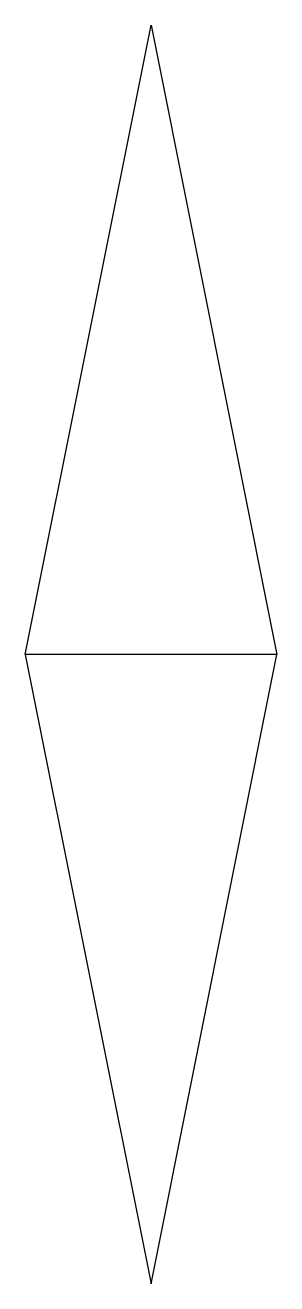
# Model space of a CAD drawing. Extents: x -470.2 to -469.8, y -472.1 to -470.1.
import ezdxf

# ---------------------------------------------------------------- set-up
doc = ezdxf.new("R2010")
doc.units = 13
doc.layers.add('MAGNET', color=11, linetype='Continuous')

msp = doc.modelspace()

# ---------------------------------------------------------------- linework, layer by layer
at = {"layer": 'MAGNET'}
for points in [[(-469.8, -471.1), (-470.2, -471.1), (-470, -470.1), (-469.8, -471.1)], [(-469.8, -471.1), (-470.2, -471.1), (-470, -472.1), (-469.8, -471.1)]]:
    msp.add_lwpolyline(points, dxfattribs=at)

doc.saveas('drawing.dxf')
